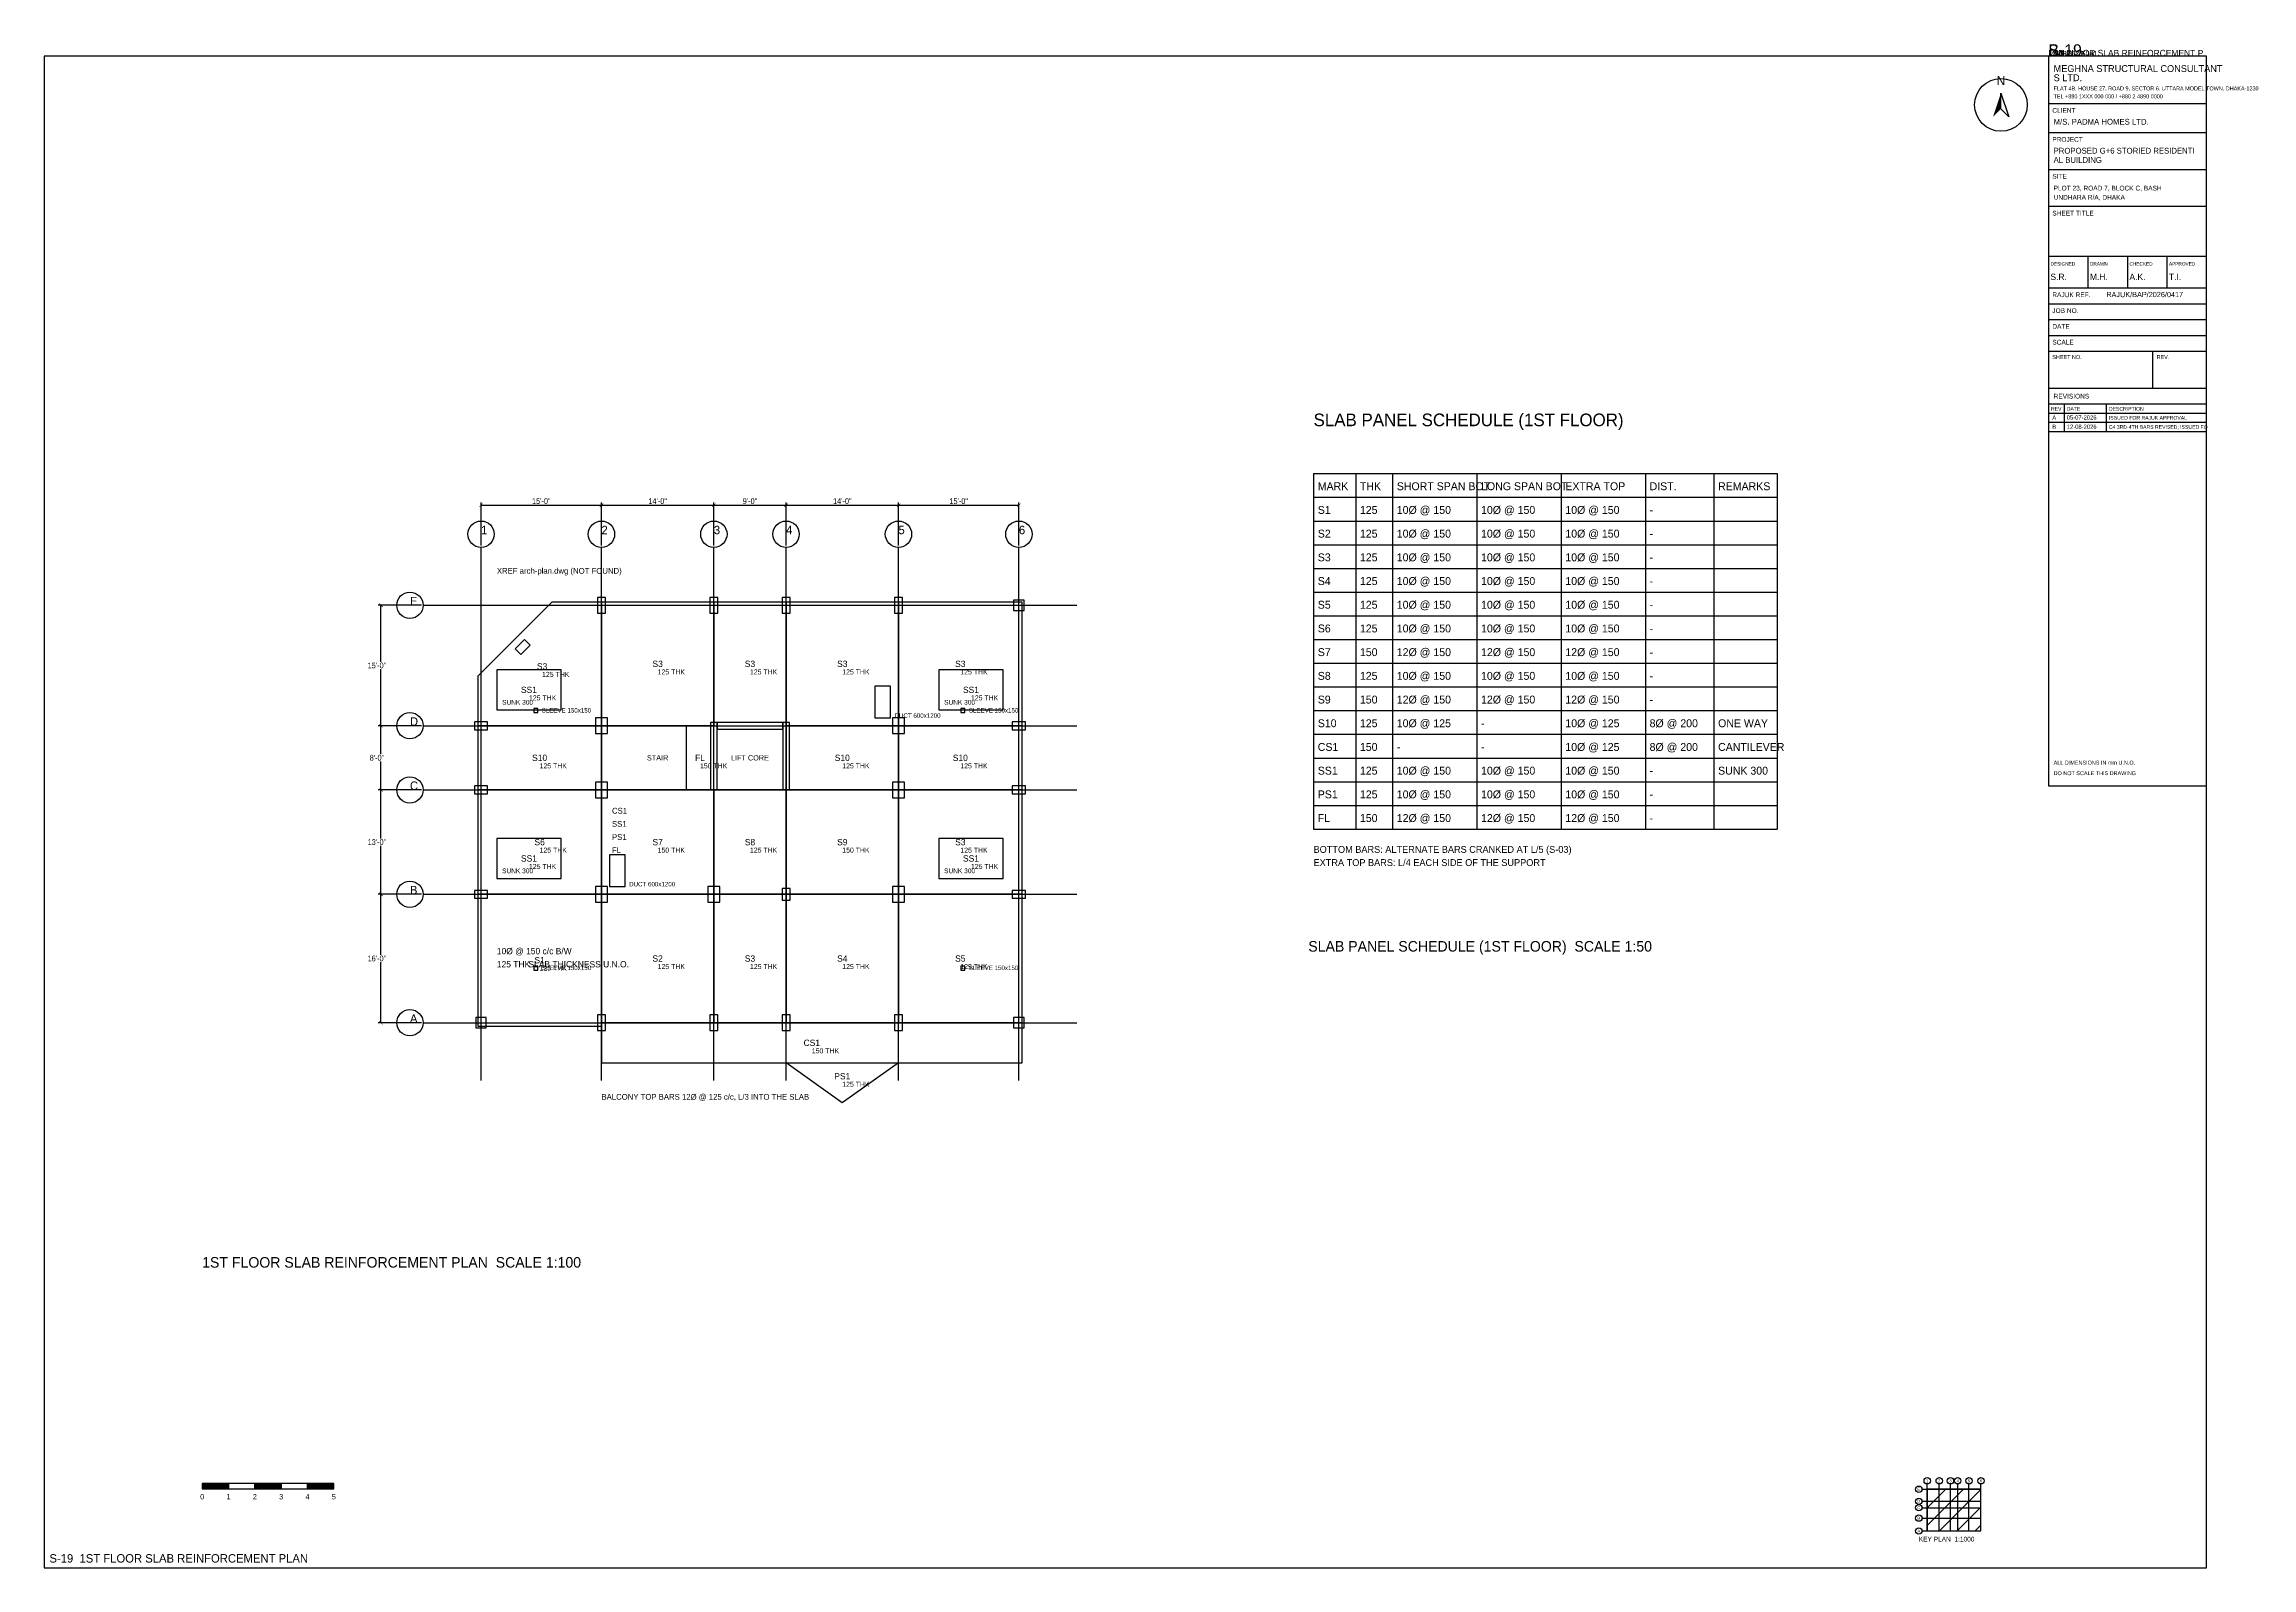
# Model space of a CAD drawing. Extents: x 1000 to 743527, y -207200 to 58857.
# Drawn here: x 283300 to 367127, y -137800 to -79943 of the extents above; entities that cross this region are included whole.
import ezdxf
from ezdxf.enums import TextEntityAlignment as Align

# ---------------------------------------------------------------- set-up
doc = ezdxf.new("R2010")
doc.units = 0
for name, color, linetype in [('Arrow', 7, 'Continuous'), ('Column', 1, 'Continuous'), ('Grid', 8, 'Continuous'), ('Grid Circle', 8, 'Continuous'), ('Grid text', 7, 'Continuous'), ('Hatch', 9, 'Continuous'), ('Inches Dimension', 6, 'Continuous'), ('Sheet', 7, 'Continuous'), ('Slab', 5, 'Continuous'), ('Text-1', 7, 'Continuous'), ('Text-2', 7, 'Continuous'), ('TITLE', 7, 'Continuous'), ('Wall', 1, 'Continuous')]:
    doc.layers.add(name, color=color, linetype=linetype)
doc.styles.add('OpenSansCondensed-Light', font='OpenSansCondensed-Light.ttf')
doc.dimstyles.new('EZDXF', dxfattribs={"dimtxt": 0.25, "dimasz": 0.175, "dimexe": 0.375, "dimexo": 0.125, "dimgap": 0.1, "dimtad": 1, "dimlfac": 100, "dimzin": 12, "dimdsep": 46, "dimtxsty": 'OpenSansCondensed-Light', "dimblk": 'ARCHTICK', "dimcen": 2.5, "dimazin": 3, "dimtfac": 0.5, "dimtmove": 2, "dimatfit": 3})

# ---------------------------------------------------------------- blocks, each defined once
blk = doc.blocks.new('TITLE_BLOCK')
at = {"layer": 'TITLE'}
for p, q in [((0, -18), (60, -18)), ((0, -29), (60, -29)), ((0, -43), (60, -43)), ((0, -57), (60, -57)), ((0, -76), (60, -76)), ((0, -76), (0, -88)), ((15, -76), (15, -88)), ((30, -76), (30, -88)), ((45, -76), (45, -88)), ((0, -88), (60, -88)), ((0, -94), (60, -94)), ((0, -100), (60, -100)), ((0, -106), (60, -106)), ((0, -112), (60, -112)), ((39.6, -112), (39.6, -126)), ((0, -126), (60, -126)), ((0, -132), (60, -132)), ((0, -132), (60, -132)), ((6, -132), (6, -142.5)), ((22, -132), (22, -142.5)), ((0, -135.5), (60, -135.5)), ((0, -139), (60, -139)), ((0, -142.5), (60, -142.5))]:
    blk.add_line(p, q, dxfattribs=at)
blk.add_lwpolyline([(0, -277), (60, -277), (60, 0), (0, 0)], close=True, dxfattribs=at)
at = {"layer": 'Text-1'}
for tag, height in [('JOBNO', 2), ('SCALE', 2), ('SHEETTITLE', 2.4), ('SHEETTITLE2', 2.4), ('DATE', 2), ('SHEETNO', 4.5), ('REV', 4.5)]:
    blk.add_attdef(tag, (0, 0), '', height=height, dxfattribs=at)
at = {"layer": 'TITLE'}
for s, height, p in [('S LTD.', 2.6, (2, -9.5)), ('MEGHNA STRUCTURAL CONSULTANT', 2.6, (2, -6)), ('TEL +880 1XXX 000 000 / +880 2 4890 0000', 1.5, (2, -16)), ('FLAT 4B, HOUSE 27, ROAD 9, SECTOR 6, UTTARA MODEL TOWN, DHAKA-1230', 1.5, (2, -13)), ('CLIENT', 1.8, (1.5, -21.5)), ('M/S. PADMA HOMES LTD.', 2.2, (2, -26)), ('PROJECT', 1.8, (1.5, -32.5)), ('AL BUILDING', 2.2, (2, -40.5)), ('PROPOSED G+6 STORIED RESIDENTI', 2.2, (2, -37)), ('SITE', 1.8, (1.5, -46.5)), ('PLOT 23, ROAD 7, BLOCK C, BASH', 1.8, (2, -51)), ('SHEET TITLE', 1.8, (1.5, -60.5)), ('UNDHARA R/A, DHAKA', 1.8, (2, -54.5)), ('DESIGNED', 1.3, (0.8, -79.5)), ('S.R.', 2.4, (0.8, -85)), ('DRAWN', 1.3, (15.8, -79.5)), ('M.H.', 2.4, (15.8, -85)), ('A.K.', 2.4, (30.8, -85)), ('CHECKED', 1.3, (30.8, -79.5)), ('APPROVED', 1.3, (45.8, -79.5)), ('T.I.', 2.4, (45.8, -85)), ('RAJUK REF.', 1.8, (1.5, -91.5)), ('RAJUK/BAP/2026/0417', 2, (22, -91.5)), ('JOB NO.', 1.8, (1.5, -97.5)), ('SCALE', 1.8, (1.5, -109.5)), ('DATE', 1.8, (1.5, -103.5)), ('SHEET NO.', 1.5, (1.5, -115)), ('REV.', 1.5, (41.1, -115)), ('REV', 1.4, (1, -134.6)), ('REVISIONS', 1.8, (2, -130)), ('DATE', 1.4, (7, -134.6)), ('DESCRIPTION', 1.4, (23, -134.6)), ('ALL DIMENSIONS IN mm U.N.O.', 1.5, (2, -269)), ('DO NOT SCALE THIS DRAWING', 1.5, (2, -273))]:
    blk.add_text(s, height=height, dxfattribs=at).set_placement(p)
blk = doc.blocks.new('NORTH_ARROW')
at = {"layer": 'Arrow'}
blk.add_lwpolyline([(0, 0), (3, -9), (0, -6)], close=True, dxfattribs=at)
blk.add_circle((0, -4.5), 10, dxfattribs=at)
blk.add_solid([(0, 0), (-3, -9), (0, -6)], dxfattribs=at)
at = {"layer": 'Text-1'}
blk.add_text('N', height=3.5, dxfattribs=at).set_placement((0, 3), align=Align.CENTER)
blk = doc.blocks.new('KEY_PLAN')
at = {"layer": 'Grid'}
for p, q in [((0, 0), (0, 17.8496)), ((4.572, 0), (4.572, 17.8496)), ((8.8392, 0), (8.8392, 17.8496)), ((11.5824, 0), (11.5824, 17.8496)), ((15.8496, 0), (15.8496, 17.8496)), ((20.4216, 0), (20.4216, 17.8496)), ((-2, 15.8496), (20.4216, 15.8496)), ((-2, 11.2776), (20.4216, 11.2776)), ((-2, 8.8392), (20.4216, 8.8392)), ((-2, 4.8768), (20.4216, 4.8768)), ((-2, 0), (20.4216, 0))]:
    blk.add_line(p, q, dxfattribs=at)
at = {"layer": 'Grid Circle'}
for centre in [(-3.2, 15.8496), (0, 19.0496), (4.572, 19.0496), (8.8392, 19.0496), (11.5824, 19.0496), (15.8496, 19.0496), (20.4216, 19.0496), (-3.2, 11.2776), (-3.2, 8.8392), (-3.2, 4.8768), (-3.2, 0)]:
    blk.add_circle(centre, 1.2, dxfattribs=at)
at = {"layer": 'Sheet'}
blk.add_lwpolyline([(0, 0), (20.4216, 0), (20.4216, 15.8496), (0, 15.8496)], close=True, dxfattribs=at)
at = {"layer": 'Grid text'}
for s, p in [('1', (0, 19.0496)), ('2', (4.572, 19.0496)), ('3', (8.8392, 19.0496)), ('4', (11.5824, 19.0496)), ('5', (15.8496, 19.0496)), ('6', (20.4216, 19.0496)), ('C', (-3.2, 8.8392)), ('D', (-3.2, 11.2776)), ('E', (-3.2, 15.8496)), ('A', (-3.2, 0)), ('B', (-3.2, 4.8768))]:
    blk.add_text(s, height=1.1, dxfattribs=at).set_placement(p, align=Align.MIDDLE_CENTER)
at = {"layer": 'Sheet'}
blk.add_text('KEY PLAN  1:1000', height=1.8, dxfattribs=at).set_placement((-3.2, -4))
blk = doc.blocks.new('SCALE_BAR')
at = {"layer": 'Sheet'}
h = blk.add_hatch(color=7, dxfattribs=at)
h.dxf.hatch_style = 1
h.paths.add_polyline_path([(0, 0), (10, 0), (10, 2), (0, 2)])
h = blk.add_hatch(color=7, dxfattribs=at)
h.dxf.hatch_style = 1
h.paths.add_polyline_path([(20, 0), (30, 0), (30, 2), (20, 2)])
h = blk.add_hatch(color=7, dxfattribs=at)
h.dxf.hatch_style = 1
h.paths.add_polyline_path([(40, 0), (50, 0), (50, 2), (40, 2)])
for points in [[(0, 0), (10, 0), (10, 2), (0, 2)], [(10, 0), (20, 0), (20, 2), (10, 2)], [(20, 0), (30, 0), (30, 2), (20, 2)], [(30, 0), (40, 0), (40, 2), (30, 2)], [(40, 0), (50, 0), (50, 2), (40, 2)]]:
    blk.add_lwpolyline(points, close=True, dxfattribs=at)
for s, p in [('0', (0, -4)), ('1', (10, -4)), ('2', (20, -4)), ('3', (30, -4)), ('4', (40, -4)), ('5', (50, -4))]:
    blk.add_text(s, height=2, dxfattribs=at).set_placement(p, align=Align.CENTER)
at = {"layer": 'Text-1'}
blk.add_attdef('UNIT', (0, 0), '', height=2, dxfattribs=at)
blk = doc.blocks.new('GRID_BUBBLE')
at = {"layer": 'Grid Circle'}
blk.add_circle((0, 0), 500, dxfattribs=at)
at = {"layer": 'Text-1'}
blk.add_attdef('GRID', (0, 0), '', height=320, dxfattribs=at)
blk = doc.blocks.new('_ARCHTICK')
at = {"color": 0, "linetype": 'BYBLOCK', "const_width": 0.15}
blk.add_lwpolyline([(-0.5, -0.5), (0.5, 0.5)], dxfattribs=at)

msp = doc.modelspace()

# ---------------------------------------------------------------- hatches: boundary and pattern name
at = {"layer": 'Hatch'}
h = msp.add_hatch(dxfattribs=at)
h.set_pattern_fill('ANSI31', scale=150)
h.paths.add_polyline_path([(354800, -136400), (356842.2, -136400), (356842.2, -134815), (354800, -134815)])

# ---------------------------------------------------------------- linework, layer by layer
for p, q in [((331500, -96250), (349100, -96250)), ((331500, -96250), (331500, -109750)), ((333100, -96250), (333100, -109750)), ((334500, -96250), (334500, -109750)), ((337700, -96250), (337700, -109750)), ((340900, -96250), (340900, -109750)), ((344100, -96250), (344100, -109750)), ((346700, -96250), (346700, -109750)), ((349100, -96250), (349100, -109750)), ((331500, -97150), (349100, -97150)), ((331500, -98050), (349100, -98050)), ((331500, -98950), (349100, -98950)), ((331500, -99850), (349100, -99850)), ((331500, -100750), (349100, -100750)), ((331500, -101650), (349100, -101650)), ((331500, -102550), (349100, -102550)), ((331500, -103450), (349100, -103450)), ((331500, -104350), (349100, -104350)), ((331500, -105250), (349100, -105250)), ((331500, -106150), (349100, -106150)), ((331500, -107050), (349100, -107050)), ((331500, -107950), (349100, -107950)), ((331500, -108850), (349100, -108850)), ((331500, -109750), (349100, -109750))]:
    msp.add_line(p, q)
at = {"layer": 'Column'}
for points in [[(304311.2, -101551.2), (304611.2, -101551.2), (304611.2, -100951.2), (304311.2, -100951.2)], [(308578.4, -101551.2), (308878.4, -101551.2), (308878.4, -100951.2), (308578.4, -100951.2)], [(311321.6, -101551.2), (311621.6, -101551.2), (311621.6, -100951.2), (311321.6, -100951.2)], [(315588.8, -101551.2), (315888.8, -101551.2), (315888.8, -100951.2), (315588.8, -100951.2)], [(320110.8, -101451.2), (320510.8, -101451.2), (320510.8, -101051.2), (320110.8, -101051.2)], [(301402.2, -103117.8), (301755.8, -102764.2), (301543.6, -102552.1), (301190.1, -102905.6)], [(304236.2, -106123.2), (304686.2, -106123.2), (304686.2, -105523.2), (304236.2, -105523.2)], [(315513.8, -106123.2), (315963.8, -106123.2), (315963.8, -105523.2), (315513.8, -105523.2)], [(299639.2, -105973.2), (300139.2, -105973.2), (300139.2, -105673.2), (299639.2, -105673.2)], [(320060.8, -105973.2), (320560.8, -105973.2), (320560.8, -105673.2), (320060.8, -105673.2)], [(299639.2, -108411.6), (300139.2, -108411.6), (300139.2, -108111.6), (299639.2, -108111.6)], [(304236.2, -108561.6), (304686.2, -108561.6), (304686.2, -107961.6), (304236.2, -107961.6)], [(315513.8, -108561.6), (315963.8, -108561.6), (315963.8, -107961.6), (315513.8, -107961.6)], [(320060.8, -108411.6), (320560.8, -108411.6), (320560.8, -108111.6), (320060.8, -108111.6)], [(299639.2, -112374), (300139.2, -112374), (300139.2, -112074), (299639.2, -112074)], [(304236.2, -112524), (304686.2, -112524), (304686.2, -111924), (304236.2, -111924)], [(308503.4, -112524), (308953.4, -112524), (308953.4, -111924), (308503.4, -111924)], [(311321.6, -112449), (311621.6, -112449), (311621.6, -111999), (311321.6, -111999)], [(315513.8, -112524), (315963.8, -112524), (315963.8, -111924), (315513.8, -111924)], [(320060.8, -112374), (320560.8, -112374), (320560.8, -112074), (320060.8, -112074)], [(299689.2, -117300.8), (300089.2, -117300.8), (300089.2, -116900.8), (299689.2, -116900.8)], [(304311.2, -117400.8), (304611.2, -117400.8), (304611.2, -116800.8), (304311.2, -116800.8)], [(308578.4, -117400.8), (308878.4, -117400.8), (308878.4, -116800.8), (308578.4, -116800.8)], [(311321.6, -117400.8), (311621.6, -117400.8), (311621.6, -116800.8), (311321.6, -116800.8)], [(315588.8, -117400.8), (315888.8, -117400.8), (315888.8, -116800.8), (315588.8, -116800.8)], [(320110.8, -117300.8), (320510.8, -117300.8), (320510.8, -116900.8), (320110.8, -116900.8)]]:
    msp.add_lwpolyline(points, close=True, dxfattribs=at)
at = {"layer": 'Grid'}
for p, q in [((299889.2, -119300.8), (299889.2, -99051.2)), ((304461.2, -119300.8), (304461.2, -99051.2)), ((308728.4, -119300.8), (308728.4, -99051.2)), ((311471.6, -119300.8), (311471.6, -99051.2)), ((315738.8, -119300.8), (315738.8, -99051.2)), ((320310.8, -119300.8), (320310.8, -99051.2)), ((297689.2, -101251.2), (322510.8, -101251.2)), ((297689.2, -105823.2), (322510.8, -105823.2)), ((297689.2, -108261.6), (322510.8, -108261.6)), ((297689.2, -112224), (322510.8, -112224)), ((297689.2, -117100.8), (322510.8, -117100.8))]:
    msp.add_line(p, q, dxfattribs=at)
at = {"layer": 'Sheet'}
msp.add_lwpolyline([(283300, -137800), (365400, -137800), (365400, -80400), (283300, -80400)], close=True, dxfattribs=at)
at = {"layer": 'Slab'}
for points in [[(299764.2, -117225.8), (304461.2, -117225.8), (304461.2, -118624.8), (320435.8, -118624.8), (320435.8, -101126.2), (302580.6, -101126.2), (299764.2, -103942.6)], [(299764.2, -105823.2), (304461.2, -105823.2), (304461.2, -101126.2), (302580.6, -101126.2), (299764.2, -103942.6)], [(304461.2, -105823.2), (308728.4, -105823.2), (308728.4, -101126.2), (304461.2, -101126.2)], [(308728.4, -105823.2), (311471.6, -105823.2), (311471.6, -101126.2), (308728.4, -101126.2)], [(311471.6, -105823.2), (315738.8, -105823.2), (315738.8, -101126.2), (311471.6, -101126.2)], [(315738.8, -105823.2), (320435.8, -105823.2), (320435.8, -101126.2), (315738.8, -101126.2)], [(300489.2, -105223.2), (302927.2, -105223.2), (302927.2, -103699.2), (300489.2, -103699.2)], [(300489.2, -105223.2), (302927.2, -105223.2), (302927.2, -103699.2), (300489.2, -103699.2)], [(317272.8, -105223.2), (319710.8, -105223.2), (319710.8, -103699.2), (317272.8, -103699.2)], [(317272.8, -105223.2), (319710.8, -105223.2), (319710.8, -103699.2), (317272.8, -103699.2)], [(314838.8, -105523.2), (315438.8, -105523.2), (315438.8, -104323.2), (314838.8, -104323.2)], [(301889.2, -105323.2), (302039.2, -105323.2), (302039.2, -105173.2), (301889.2, -105173.2)], [(318110.8, -105323.2), (318260.8, -105323.2), (318260.8, -105173.2), (318110.8, -105173.2)], [(299764.2, -108261.6), (304461.2, -108261.6), (304461.2, -105823.2), (299764.2, -105823.2)], [(304461.2, -108261.6), (308728.4, -108261.6), (308728.4, -105823.2), (304461.2, -105823.2)], [(307680.4, -108261.6), (308728.4, -108261.6), (308728.4, -105823.2), (307680.4, -105823.2)], [(311471.6, -108261.6), (315738.8, -108261.6), (315738.8, -105823.2), (311471.6, -105823.2)], [(315738.8, -108261.6), (320435.8, -108261.6), (320435.8, -105823.2), (315738.8, -105823.2)], [(299764.2, -112224), (304461.2, -112224), (304461.2, -108261.6), (299764.2, -108261.6)], [(304461.2, -112224), (308728.4, -112224), (308728.4, -108261.6), (304461.2, -108261.6)], [(308728.4, -112224), (311471.6, -112224), (311471.6, -108261.6), (308728.4, -108261.6)], [(311471.6, -112224), (315738.8, -112224), (315738.8, -108261.6), (311471.6, -108261.6)], [(315738.8, -112224), (320435.8, -112224), (320435.8, -108261.6), (315738.8, -108261.6)], [(300489.2, -111624), (302927.2, -111624), (302927.2, -110100), (300489.2, -110100)], [(300489.2, -111624), (302927.2, -111624), (302927.2, -110100), (300489.2, -110100)], [(317272.8, -111624), (319710.8, -111624), (319710.8, -110100), (317272.8, -110100)], [(317272.8, -111624), (319710.8, -111624), (319710.8, -110100), (317272.8, -110100)], [(304761.2, -111924), (305361.2, -111924), (305361.2, -110724), (304761.2, -110724)], [(299764.2, -117225.8), (304461.2, -117225.8), (304461.2, -112224), (299764.2, -112224)], [(304461.2, -117100.8), (308728.4, -117100.8), (308728.4, -112224), (304461.2, -112224)], [(308728.4, -117100.8), (311471.6, -117100.8), (311471.6, -112224), (308728.4, -112224)], [(311471.6, -117100.8), (315738.8, -117100.8), (315738.8, -112224), (311471.6, -112224)], [(315738.8, -117100.8), (320435.8, -117100.8), (320435.8, -112224), (315738.8, -112224)], [(301889.2, -115100.8), (302039.2, -115100.8), (302039.2, -114950.8), (301889.2, -114950.8)], [(318110.8, -115100.8), (318260.8, -115100.8), (318260.8, -114950.8), (318110.8, -114950.8)], [(304461.2, -117100.8), (304461.2, -118624.8), (320435.8, -118624.8), (320435.8, -117100.8)], [(311471.6, -118624.8), (315738.8, -118624.8), (313605.2, -120148.8)]]:
    msp.add_lwpolyline(points, close=True, dxfattribs=at)
at = {"layer": 'Wall'}
for points in [[(308603.4, -108261.6), (308853.4, -108261.6), (308853.4, -105698.2), (308603.4, -105698.2)], [(308853.4, -105948.2), (311346.6, -105948.2), (311346.6, -105698.2), (308853.4, -105698.2)], [(311346.6, -108261.6), (311596.6, -108261.6), (311596.6, -105698.2), (311346.6, -105698.2)]]:
    msp.add_lwpolyline(points, close=True, dxfattribs=at)

# ---------------------------------------------------------------- block references
at = {"layer": 'Arrow', "xscale": 100, "yscale": 100}
msp.add_blockref('NORTH_ARROW', (357600, -81800), dxfattribs=at)
at = {"layer": 'Grid Circle'}
for p, values in [((299889.2, -98551.2), {'GRID': '1'}), ((304461.2, -98551.2), {'GRID': '2'}), ((308728.4, -98551.2), {'GRID': '3'}), ((311471.6, -98551.2), {'GRID': '4'}), ((315738.8, -98551.2), {'GRID': '5'}), ((320310.8, -98551.2), {'GRID': '6'}), ((297189.2, -101251.2), {'GRID': 'E'}), ((297189.2, -105823.2), {'GRID': 'D'}), ((297189.2, -108261.6), {'GRID': 'C'}), ((297189.2, -112224), {'GRID': 'B'}), ((297189.2, -117100.8), {'GRID': 'A'})]:
    msp.add_blockref('GRID_BUBBLE', p, dxfattribs=at).add_auto_attribs(values)
at = {"layer": 'Sheet', "xscale": 100, "yscale": 100}
msp.add_blockref('SCALE_BAR', (289300, -134800), dxfattribs=at).add_auto_attribs({'UNIT': 'm'})
msp.add_blockref('KEY_PLAN', (354800, -136400), dxfattribs=at)
at = {"layer": 'TITLE', "xscale": 100, "yscale": 100}
msp.add_blockref('TITLE_BLOCK', (359400, -80400), dxfattribs=at).add_auto_attribs({'SHEETTITLE': '1ST FLOOR SLAB REINFORCEMENT P', 'SHEETTITLE2': 'LAN', 'JOBNO': 'MSC-2026-041', 'DATE': '12-08-2026', 'SCALE': '1:100', 'SHEETNO': 'S-19', 'REV': 'B'})

# ---------------------------------------------------------------- texts
at = {"layer": 'Sheet'}
for s, height, p in [('SLAB PANEL SCHEDULE (1ST FLOOR)  SCALE 1:50', 400, (331300, -114400)), ('1ST FLOOR SLAB REINFORCEMENT PLAN  SCALE 1:100', 400, (289300, -126400)), ('S-19  1ST FLOOR SLAB REINFORCEMENT PLAN', 320, (283500, -137600))]:
    msp.add_text(s, height=height, dxfattribs=at).set_placement(p)
at = {"layer": 'Text-1'}
for s, height, p in [('SLAB PANEL SCHEDULE (1ST FLOOR)', 480, (331500, -94450)), ('MARK', 300, (331660, -96880)), ('THK', 300, (333260, -96880)), ('SHORT SPAN BOT.', 300, (334660, -96880)), ('LONG SPAN BOT.', 300, (337860, -96880)), ('EXTRA TOP', 300, (341060, -96880)), ('DIST.', 300, (344260, -96880)), ('REMARKS', 300, (346860, -96880)), ('S1', 300, (331660, -97780)), ('125', 300, (333260, -97780)), ('10%%C @ 150', 300, (334660, -97780)), ('10%%C @ 150', 300, (337860, -97780)), ('10%%C @ 150', 300, (341060, -97780)), ('-', 300, (344260, -97780)), ('S2', 300, (331660, -98680)), ('125', 300, (333260, -98680)), ('10%%C @ 150', 300, (334660, -98680)), ('10%%C @ 150', 300, (337860, -98680)), ('10%%C @ 150', 300, (341060, -98680)), ('-', 300, (344260, -98680)), ('S3', 300, (331660, -99580)), ('125', 300, (333260, -99580)), ('10%%C @ 150', 300, (334660, -99580)), ('10%%C @ 150', 300, (337860, -99580)), ('10%%C @ 150', 300, (341060, -99580)), ('-', 300, (344260, -99580)), ('S4', 300, (331660, -100480)), ('125', 300, (333260, -100480)), ('10%%C @ 150', 300, (334660, -100480)), ('10%%C @ 150', 300, (337860, -100480)), ('10%%C @ 150', 300, (341060, -100480)), ('-', 300, (344260, -100480)), ('S5', 300, (331660, -101380)), ('125', 300, (333260, -101380)), ('10%%C @ 150', 300, (334660, -101380)), ('10%%C @ 150', 300, (337860, -101380)), ('10%%C @ 150', 300, (341060, -101380)), ('-', 300, (344260, -101380)), ('S6', 300, (331660, -102280)), ('125', 300, (333260, -102280)), ('10%%C @ 150', 300, (334660, -102280)), ('10%%C @ 150', 300, (337860, -102280)), ('10%%C @ 150', 300, (341060, -102280)), ('-', 300, (344260, -102280)), ('S7', 300, (331660, -103180)), ('150', 300, (333260, -103180)), ('12%%C @ 150', 300, (334660, -103180)), ('12%%C @ 150', 300, (337860, -103180)), ('12%%C @ 150', 300, (341060, -103180)), ('-', 300, (344260, -103180)), ('S8', 300, (331660, -104080)), ('125', 300, (333260, -104080)), ('10%%C @ 150', 300, (334660, -104080)), ('10%%C @ 150', 300, (337860, -104080)), ('10%%C @ 150', 300, (341060, -104080)), ('S9', 300, (331660, -104980)), ('150', 300, (333260, -104980)), ('12%%C @ 150', 300, (334660, -104980)), ('12%%C @ 150', 300, (337860, -104980)), ('12%%C @ 150', 300, (341060, -104980)), ('-', 300, (344260, -104080)), ('S10', 300, (331660, -105880)), ('125', 300, (333260, -105880)), ('10%%C @ 125', 300, (334660, -105880)), ('10%%C @ 125', 300, (341060, -105880)), ('8%%C @ 200', 300, (344260, -105880)), ('-', 300, (344260, -104980)), ('ONE WAY', 300, (346860, -105880)), ('-', 300, (337860, -105880)), ('CS1', 300, (331660, -106780)), ('150', 300, (333260, -106780)), ('-', 300, (334660, -106780)), ('-', 300, (337860, -106780)), ('10%%C @ 125', 300, (341060, -106780)), ('8%%C @ 200', 300, (344260, -106780)), ('CANTILEVER', 300, (346860, -106780)), ('SS1', 300, (331660, -107680)), ('125', 300, (333260, -107680)), ('10%%C @ 150', 300, (334660, -107680)), ('10%%C @ 150', 300, (337860, -107680)), ('10%%C @ 150', 300, (341060, -107680)), ('-', 300, (344260, -107680)), ('SUNK 300', 300, (346860, -107680)), ('CS1', 220, (304861.2, -109161.6)), ('PS1', 300, (331660, -108580)), ('125', 300, (333260, -108580)), ('10%%C @ 150', 300, (334660, -108580)), ('10%%C @ 150', 300, (337860, -108580)), ('10%%C @ 150', 300, (341060, -108580)), ('-', 300, (344260, -108580)), ('SS1', 220, (304861.2, -109661.6)), ('FL', 300, (331660, -109480)), ('150', 300, (333260, -109480)), ('12%%C @ 150', 300, (334660, -109480)), ('12%%C @ 150', 300, (337860, -109480)), ('12%%C @ 150', 300, (341060, -109480)), ('-', 300, (344260, -109480)), ('PS1', 220, (304861.2, -110161.6)), ('FL', 220, (304861.2, -110661.6)), ('10Ø @ 150 c/c B/W', 240, (300489.2, -114500.8)), ('125 THK', 240, (300489.2, -115000.8)), ('SLAB THICKNESS U.N.O.', 240, (301689.2, -115000.8))]:
    msp.add_text(s, height=height, dxfattribs=at).set_placement(p)
for s, height, p in [('S3', 240, (302206.3, -103568.3)), ('S3', 240, (306594.8, -103474.7)), ('S3', 240, (310100, -103474.7)), ('S3', 240, (313605.2, -103474.7)), ('S3', 240, (318087.3, -103474.7)), ('SS1', 240, (301708.2, -104461.2)), ('SS1', 240, (318491.8, -104461.2)), ('S10', 240, (302112.7, -107042.4)), ('STAIR', 200, (306594.8, -107042.4)), ('FL', 240, (308204.4, -107042.4)), ('LIFT CORE', 200, (310100, -107042.4)), ('S10', 240, (313605.2, -107042.4)), ('S10', 240, (318087.3, -107042.4)), ('S6', 240, (302112.7, -110242.8)), ('S7', 240, (306594.8, -110242.8)), ('S8', 240, (310100, -110242.8)), ('S9', 240, (313605.2, -110242.8)), ('S3', 240, (318087.3, -110242.8)), ('SS1', 240, (301708.2, -110862)), ('SS1', 240, (318491.8, -110862)), ('S1', 240, (302112.7, -114724.9)), ('S2', 240, (306594.8, -114662.4)), ('S3', 240, (310100, -114662.4)), ('S4', 240, (313605.2, -114662.4)), ('S5', 240, (318087.3, -114662.4)), ('CS1', 240, (312448.5, -117862.8)), ('PS1', 240, (313605.2, -119132.8))]:
    msp.add_text(s, height=height, dxfattribs=at).set_placement(p, align=Align.MIDDLE_CENTER)
at = {"layer": 'Text-2'}
for s, height, p in [('XREF arch-plan.dwg (NOT FOUND)', 220, (300489.2, -100051.2)), ('125 THK', 190, (302206.3, -103968.3)), ('125 THK', 190, (306594.8, -103874.7)), ('125 THK', 190, (310100, -103874.7)), ('125 THK', 190, (313605.2, -103874.7)), ('125 THK', 190, (318087.3, -103874.7)), ('125 THK', 190, (301708.2, -104861.2)), ('125 THK', 190, (318491.8, -104861.2)), ('SUNK 300', 180, (300689.2, -105023.2)), ('SLEEVE 150x150', 170, (302189.2, -105323.2)), ('DUCT 600x1200', 170, (315588.8, -105523.2)), ('SUNK 300', 180, (317472.8, -105023.2)), ('SLEEVE 150x150', 170, (318410.8, -105323.2)), ('125 THK', 190, (302112.7, -107442.4)), ('150 THK', 190, (308204.4, -107442.4)), ('125 THK', 190, (313605.2, -107442.4)), ('125 THK', 190, (318087.3, -107442.4)), ('125 THK', 190, (302112.7, -110642.8)), ('150 THK', 190, (306594.8, -110642.8)), ('125 THK', 190, (310100, -110642.8)), ('150 THK', 190, (313605.2, -110642.8)), ('125 THK', 190, (318087.3, -110642.8)), ('BOTTOM BARS: ALTERNATE BARS CRANKED AT L/5 (S-03)', 260, (331500, -110650)), ('SUNK 300', 180, (300689.2, -111424)), ('125 THK', 190, (301708.2, -111262)), ('SUNK 300', 180, (317472.8, -111424)), ('125 THK', 190, (318491.8, -111262)), ('EXTRA TOP BARS: L/4 EACH SIDE OF THE SUPPORT', 260, (331500, -111150)), ('DUCT 600x1200', 170, (305511.2, -111924)), ('125 THK', 190, (302112.7, -115124.9)), ('SLEEVE 150x150', 170, (302189.2, -115100.8)), ('125 THK', 190, (306594.8, -115062.4)), ('125 THK', 190, (310100, -115062.4)), ('125 THK', 190, (313605.2, -115062.4)), ('125 THK', 190, (318087.3, -115062.4)), ('SLEEVE 150x150', 170, (318410.8, -115100.8)), ('150 THK', 190, (312448.5, -118262.8)), ('BALCONY TOP BARS 12%%C @ 125 c/c, L/3 INTO THE SLAB', 220, (304461.2, -120024.8)), ('125 THK', 190, (313605.2, -119532.8))]:
    msp.add_text(s, height=height, dxfattribs=at).set_placement(p)
at = {"layer": 'TITLE'}
for s, height, p in [('A', 160, (359550, -94200)), ('B', 160, (359550, -94550)), ('05-07-2026', 160, (360100, -94200)), ('12-08-2026', 160, (360100, -94550)), ('C4 3RD-4TH BARS REVISED; ISSUED FO', 140, (361700, -94550)), ('ISSUED FOR RAJUK APPROVAL', 140, (361700, -94200))]:
    msp.add_text(s, height=height, dxfattribs=at).set_placement(p)

# ---------------------------------------------------------------- dimensions: what is measured, and where the dimension line sits
at = {"layer": 'Inches Dimension'}
for base, p1, p2, text in [((299889.2, -97451.2), (299889.2, -99051.2), (304461.2, -99051.2), '15\'-0"'), ((304461.2, -97451.2), (304461.2, -99051.2), (308728.4, -99051.2), '14\'-0"'), ((308728.4, -97451.2), (308728.4, -99051.2), (311471.6, -99051.2), '9\'-0"'), ((311471.6, -97451.2), (311471.6, -99051.2), (315738.8, -99051.2), '14\'-0"'), ((315738.8, -97451.2), (315738.8, -99051.2), (320310.8, -99051.2), '15\'-0"')]:
    msp.add_linear_dim(base=base, p1=p1, p2=p2, text=text, dimstyle='EZDXF', override={"dimtxt": 220, "dimasz": 132, "dimexe": 110, "dimexo": 66, "dimgap": 44, "dimtad": 1, "dimtih": 1, "dimtoh": 1, "dimdec": 0, "dimlfac": 1}, dxfattribs=at).render()
for base, p1, p2, text in [((296089.2, -105823.2), (297689.2, -105823.2), (297689.2, -101251.2), '15\'-0"'), ((296089.2, -108261.6), (297689.2, -108261.6), (297689.2, -105823.2), '8\'-0"'), ((296089.2, -112224), (297689.2, -112224), (297689.2, -108261.6), '13\'-0"'), ((296089.2, -117100.8), (297689.2, -117100.8), (297689.2, -112224), '16\'-0"')]:
    msp.add_linear_dim(base=base, p1=p1, p2=p2, angle=90, text=text, dimstyle='EZDXF', override={"dimtxt": 220, "dimasz": 132, "dimexe": 110, "dimexo": 66, "dimgap": 44, "dimtad": 1, "dimtih": 1, "dimtoh": 1, "dimdec": 0, "dimlfac": 1}, dxfattribs=at).render()

doc.saveas('drawing.dxf')
